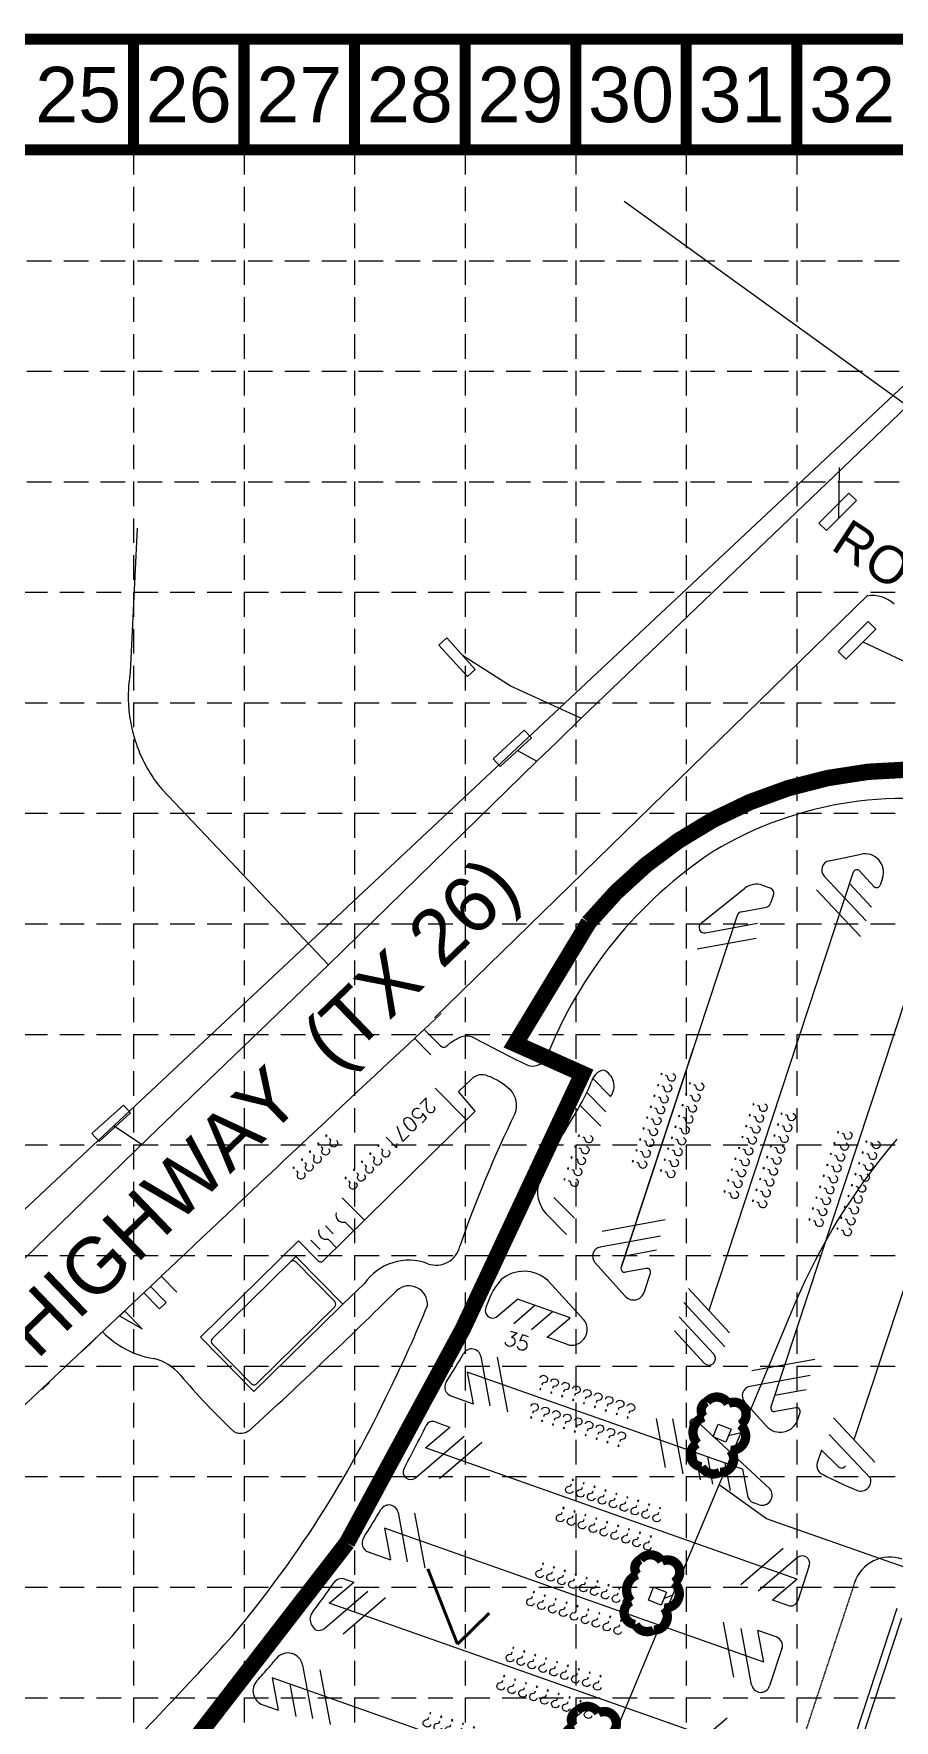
# Model space of a CAD drawing. Header units: inches. Extents: x -611 to 3716, y 461 to 3167.
# Drawn here: x 1087 to 1612, y 2138 to 3167 of the extents above; entities that cross this region are included whole.
import ezdxf
from ezdxf.enums import TextEntityAlignment as Align

# ---------------------------------------------------------------- set-up
doc = ezdxf.new("R2010")
doc.units = ezdxf.units.IN
doc.header["$MEASUREMENT"] = 0
doc.linetypes.add('DASHED', pattern=[0.75, 0.5, -0.25])
doc.linetypes.add('HIDDEN', pattern=[0.375, 0.25, -0.125])
for name, color, linetype in [('BASE', 7, 'Continuous'), ('BOUNDARY', 7, 'Continuous'), ('BUILDING', 4, 'Continuous'), ('GRID', 254, 'HIDDEN'), ('INLET PROTECTION', 5, 'Continuous'), ('LEGEND', 7, 'Continuous'), ('LIMITS OF DISTURBANCE', 1, 'DASHED'), ('PARKING-LOTS', 6, 'Continuous'), ('ROAD', 1, 'Continuous'), ('STORM', 5, 'Continuous'), ('TEXT', 7, 'Continuous')]:
    doc.layers.add(name, color=color, linetype=linetype)
doc.styles.add('simplex', font='SIMPLEX.shx')
doc.styles.get("Standard").update_dxf_attribs({"font": 'ARIAL.TTF'})

# ---------------------------------------------------------------- blocks, each defined once
blk = doc.blocks.new('inlet protection')
at = {"layer": 'LEGEND', "color": 170, "ltscale": 100, "const_width": 9.480976857}
blk.add_lwpolyline([(38.02917008228094, 58.52356190376901, 0.5205670505517462), (38.02917008228094, 58.52356190376901, 0.7651954600696135), (16.58303194181174, 47.72733227750343, 0.4178788784126488), (16.45018155881208, 28.30237705626849, 0.6649002420699669), (40.95814324907765, 24.56110226935417, 0.744833174426672), (68.59977433324396, 22.24033073547483, 0.9756416855879776), (85.81920006688809, 40.02779717956447, 0.5205670505517462), (81.53153503040956, 61.4561512552887, 0.5205670505517462), (65.81009028645572, 60.02759261889643, 0.5402640007904789), (38.02917008228094, 58.52356190376901)], format="xyb", close=True, dxfattribs=at)

msp = doc.modelspace()

# ---------------------------------------------------------------- linework, layer by layer
at = {"layer": 'BASE', "const_width": 6.749999999999972}
for points in [[(-607.1601713331671, 463.9875123155171), (3712.839828666814, 463.9875123155171), (3712.839828666814, 3163.987512315506), (-607.1601713331671, 3163.987512315506)], [(-539.8076052870474, 531.4698358649302), (3645.528406054694, 531.3527811984089), (3645.441172801909, 3096.519805207648), (-538.9570624480966, 3096.597510925556)]]:
    msp.add_lwpolyline(points, close=True, dxfattribs=at)
for points in [[(1147.839828666826, 3096.487512315506), (1147.839828666826, 3163.987512315506)], [(1215.339828666825, 3096.487512315506), (1215.339828666825, 3163.987512315506)], [(1282.839828666825, 3096.487512315506), (1282.839828666825, 3163.987512315506)], [(1350.339828666825, 3096.487512315506), (1350.339828666825, 3163.987512315506)], [(1417.839828666824, 3096.487512315506), (1417.839828666824, 3163.987512315506)], [(1485.339828666824, 3096.487512315506), (1485.339828666824, 3163.987512315506)], [(1552.839828666824, 3096.487512315506), (1552.839828666824, 3163.987512315506)]]:
    msp.add_lwpolyline(points, dxfattribs=at)
at = {"layer": 'BOUNDARY', "color": 7, "linetype": 'DASHED'}
msp.add_ellipse((20010.07366973049, -17500.70527107858), major_axis=(-19384.69154870486, 19384.69154870486), ratio=0.9999999969041022, start_param=-0.03600324702689184, end_param=-0.03548624156848534, dxfattribs=at)
at = {"layer": 'BUILDING', "color": 7}
for p, q in [((1246.92182619921, 2420.832738405153), (1243.6874406165, 2417.649126207099)), ((1246.92182619921, 2420.832738405153), (1275.574335744285, 2391.723268391022)), ((1243.6874406165, 2417.649126207099), (1195.980254057482, 2370.690847030533)), ((1246.896439387806, 2417.623739634193), (1270.773530755018, 2393.365847875776)), ((1273.951195434281, 2390.125608137489), (1221.398378020771, 2338.397764816462)), ((1270.748143943144, 2390.15684910482), (1223.040957384133, 2343.198569929192)), ((1275.592447595724, 2391.69870624733), (1273.951195434281, 2390.125608137489)), ((1195.954867187403, 2367.48184820182), (1219.831958554608, 2343.223956442464)), ((1613.899135242377, 2205.949844493442), (1534.265341280896, 1964.498999426702)), ((1616.757541831599, 2200.127137244323), (1539.967357898166, 1967.298158189247))]:
    msp.add_line(p, q, dxfattribs=at)
for centre, major_axis, ratio, start_param, end_param in [((1245.279246596924, 2416.031933535632), (1.604549629947029, 1.604549629947029), 0.999999999992546, 6.275274377374492, 7.846070705664619), ((1269.15633796319, 2391.774041776283), (1.604549629947146, 1.604549629947145), 0.9999999999924023, 4.704478052074755, 6.27527437737442), ((1197.572060037905, 2369.073654359066), (1.604549629947257, 1.604549629947257), 0.9999999999922626, 1.562885398484892, 3.133681723784839), ((1221.44915140511, 2344.81576259971), (1.604549629947143, 1.604549629947143), 0.9999999999924756, 3.133681723784628, 4.704478052074826)]:
    msp.add_ellipse(centre, major_axis=major_axis, ratio=ratio, start_param=start_param, end_param=end_param, dxfattribs=at)
at = {"layer": 'GRID', "color": 253, "linetype": 'HIDDEN', "ltscale": 60}
for p, q in [((1147.839828666826, 3096.487512315506), (1147.839828666825, 733.6893889135363)), ((1215.339828666825, 3096.487512315506), (1215.339828666825, 733.6893889135363)), ((1282.839828666825, 3096.487512315506), (1282.839828666825, 733.6893889135363)), ((1350.339828666825, 3096.487512315506), (1350.339828666825, 733.6893889135363)), ((1417.839828666824, 3096.487512315506), (1417.839828666824, 733.6893889135363)), ((1485.339828666824, 3096.487512315506), (1485.339828666824, 733.6893889135363)), ((1552.839828666824, 3096.487512315506), (1552.839828666824, 733.6893889135363)), ((-537.1748190026901, 3028.76570677369), (3647.825180997293, 3028.76570677369)), ((-537.1748190026901, 2961.26570677369), (3647.825180997293, 2961.26570677369)), ((-537.1748190026901, 2893.76570677369), (3647.825180997293, 2893.76570677369)), ((-539.6601713331675, 2826.487512315508), (3645.339828666815, 2826.487512315508)), ((-539.6601713331675, 2758.987512315508), (3645.339828666815, 2758.987512315508)), ((-539.6601713331675, 2691.487512315508), (3645.339828666815, 2691.487512315508)), ((-539.6601713331675, 2623.987512315508), (3645.339828666815, 2623.987512315508)), ((-539.6601713331675, 2556.487512315508), (3645.339828666815, 2556.487512315508)), ((-539.6601713331675, 2488.987512315509), (3645.339828666815, 2488.987512315509)), ((-539.6601713331675, 2421.487512315509), (3645.339828666815, 2421.487512315509)), ((-539.6601713331675, 2353.98751231551), (3645.339828666815, 2353.98751231551)), ((-539.6601713331675, 2286.48751231551), (3645.339828666815, 2286.48751231551)), ((-539.6601713331675, 2218.98751231551), (3645.339828666815, 2218.98751231551)), ((-539.6601713331675, 2151.48751231551), (3645.339828666815, 2151.48751231551))]:
    msp.add_line(p, q, dxfattribs=at)
at = {"layer": 'INLET PROTECTION', "color": 7}
for p, q in [((1760.846739425302, 3086.480822602607), (-12.89937792066988, 1424.196523231964)), ((1596.135046588584, 2824.519576478058), (1331.7143631406, 2566.56881190608)), ((1164.992019945377, 2408.789726408701), (-15.30644910020897, 1300.069932955637))]:
    msp.add_line(p, q, dxfattribs=at)
at = {"layer": 'LIMITS OF DISTURBANCE', "color": 1, "ltscale": 60, "const_width": 10}
msp.add_lwpolyline([(1932.332069713754, 2600.561534119326), (1812.478025483826, 2666.465785284061), (1670.420832971002, 2713.634240921274, 0.2752052101703392), (1425.729789564983, 2624.736710626625), (1380.971691540159, 2550.760323417715), (1421.978402290173, 2532.458228470183), (1348.926868527757, 2376.650872407539), (1278.182030386786, 2246.043675827619, -0.06778875382321313), (934.5303009585259, 1875.94888568078)], format="xyb", dxfattribs=at)
at = {"layer": 'PARKING-LOTS', "color": 7}
for p, q in [((1587.253053574428, 2655.41863957061), (1499.049511378329, 2387.984189411933)), ((1644.733607498322, 2655.827257049879), (1536.987889292049, 2329.140639349318)), ((1595.160768004721, 2625.739086209687), (1569.563705986397, 2653.062488717285)), ((1598.332560489604, 2634.24357184512), (1584.972672166691, 2648.50448990187)), ((1591.606722083101, 2616.209668718315), (1564.901841930038, 2644.715603620396)), ((1516.44499705265, 2629.090275350487), (1445.585365715217, 2414.242821268972)), ((1692.809844990974, 2627.7218468796), (1587.685238545328, 2308.98247904263)), ((1497.139755041072, 2618.401413915065), (1528.743893631336, 2624.326217133123)), ((1491.973787148944, 2608.776336225058), (1528.030525002814, 2615.14598042459)), ((1329.406897570241, 2544.065701709382), (1319.518596406846, 2554.111705036027)), ((1445.585365715217, 2414.242821268972), (1489.719576028103, 2548.058401858433)), ((1331.976766680569, 2523.656550330327), (1351.078439631912, 2504.250237068009)), ((1433.066906473645, 2500.524482160647), (1420.518845285269, 2513.15911997418)), ((1436.293102892663, 2509.25407572939), (1424.628810356416, 2520.998847324763)), ((1275.286166296495, 2456.711841784135), (1288.816518075092, 2442.965703116119)), ((1417.06115019492, 2444.213084893954), (1404.513089006537, 2456.847722706548)), ((1277.131833898457, 2441.897577093207), (1282.347746969739, 2436.598478775874)), ((1472.410776107763, 2443.168505091219), (1433.987094792881, 2436.142861147277)), ((1256.184487932376, 2430.831094949218), (1261.755809335672, 2425.170920121164)), ((1265.079048102933, 2439.586028319951), (1269.854466518789, 2434.734449821975)), ((1266.620080936072, 2431.550837622982), (1271.835994008286, 2426.251739304701)), ((1469.598292273044, 2433.394510287615), (1432.768568846222, 2426.66031629528)), ((1467.088304095269, 2424.671752405529), (1447.865747133721, 2421.15697093387)), ((1511.682926213813, 2374.315876632411), (1486.680062191963, 2401.36691298504)), ((1380.043962659189, 2380.008459533297), (1392.976153717525, 2391.071851014371)), ((1508.839940563134, 2365.695900994258), (1483.837076008956, 2392.746937771762)), ((1390.742145126997, 2376.229852618436), (1403.674336122867, 2387.293244037092)), ((1502.155570611184, 2361.231986384376), (1480.994090352226, 2384.126962140229)), ((1359.888088421668, 2359.843209391661), (1365.4814093927, 2329.801133994466)), ((1369.949426862495, 2359.485130608462), (1376.179591801827, 2326.022527020913)), ((1563.81329962353, 2358.066323108197), (1525.389618365921, 2351.040679222958)), ((1519.629607543055, 2290.986914600221), (1351.668144638578, 2350.311042645781)), ((1351.668144638578, 2350.311042645781), (1355.265131988238, 2330.991399480962)), ((1561.000816077572, 2348.292328129535), (1524.171092423979, 2341.55813437374)), ((1558.490827669232, 2339.569570479325), (1539.26827046876, 2336.054789250874)), ((1326.118423464707, 2303.984393755438), (1341.051231426523, 2316.759297891774)), ((1466.869911994763, 2322.05714062363), (1472.463232969587, 2292.015065231099)), ((1476.931250616801, 2321.699061542278), (1483.161415374936, 2288.23645825476)), ((1487.439975623928, 2318.938041113269), (1493.859597842745, 2284.457851339898)), ((1600.333616963065, 2295.359536164382), (1575.270012646619, 2322.354304749029)), ((1319.970327345841, 2285.793923668674), (1349.748796927923, 2311.269178260176)), ((1334.582596872983, 2285.363788921599), (1360.446979150271, 2307.49057159327)), ((1597.755237606567, 2285.631734009026), (1572.562617409538, 2312.202254829937)), ((1552.890027142557, 2223.888475182436), (1326.118423464707, 2303.984393755438)), ((1498.233242908838, 2298.544128250091), (1501.348325315815, 2281.812826632872)), ((1578.35600927889, 2292.341286623521), (1567.812950777764, 2302.646413971085)), ((1508.931425372861, 2294.765521331504), (1512.046507655039, 2278.034219606351)), ((1519.629607543055, 2290.986914600221), (1522.627097184991, 2274.887211844357)), ((1532.63941746046, 2173.283618098643), (1301.171784574043, 2255.038178110809)), ((1301.171784574043, 2255.038178110809), (1304.768771920036, 2235.718534957286)), ((1309.391728419115, 2264.570344917233), (1314.985049386481, 2234.528269531334)), ((1319.453066802222, 2264.212266078151), (1325.683231734088, 2230.749662496296)), ((1544.467550729261, 2242.544752091805), (1518.603168451019, 2220.417969418264)), ((1553.167565750652, 2237.056728494145), (1529.301350912791, 2216.639362511901)), ((1264.636269471596, 2193.940897142344), (1291.007987839227, 2216.501702256625)), ((1267.377614376025, 2209.216917753765), (1282.310422217632, 2221.991821768985)), ((1552.931724367594, 2223.924147021401), (1537.998916412776, 2211.149242879375)), ((1518.739763236301, 2120.435598194501), (1267.377614376025, 2209.216917753765)), ((1275.841787900685, 2190.596312557498), (1301.706170237593, 2212.723095287853)), ((1514.358135235604, 2164.10953013597), (1508.127970183522, 2197.572133595769)), ((1525.223853191097, 2159.431078679032), (1518.826152645294, 2193.793526689407)), ((1532.63941746046, 2173.283618098643), (1529.0424300558, 2192.603261195352)), ((1498.541165646046, 2069.812370308886), (1232.548598231598, 2163.761165661392)), ((1232.548598231598, 2163.761165661392), (1236.246024978556, 2143.902055938931)), ((1251.107731063722, 2171.442900465679), (1257.160485028269, 2138.933183237574)), ((1261.628502257224, 2168.617180090098), (1267.858667258084, 2135.154576564975)), ((1243.246780460928, 2159.982558986919), (1246.944207445426, 2140.123449024077)), ((1510.359202451454, 2139.127733455601), (1484.494820107563, 2117.000950732814))]:
    msp.add_line(p, q, dxfattribs=at)
for centre, major_axis, ratio, start_param, end_param in [((1275.963366003742, 2446.31947062968), (3.234073256775329, 3.234073256775329), 0.9999999999923717, 2.082031511691502, 4.185331936794743), ((1265.451613040813, 2435.972731158519), (3.234073256234091, 3.234073256234091), 0.9999999999924828, 2.082031511858631, 4.18533193696201), ((1580.075812487213, 2294.451887086054), (1.925143774068056, 1.925143774068056), 0.9999999999925663, 3.243265909862661, 4.992578906989905)]:
    msp.add_ellipse(centre, major_axis=major_axis, ratio=ratio, start_param=start_param, end_param=end_param, dxfattribs=at)
at = {"layer": 'ROAD', "color": 7}
for p, q in [((1572.548803491105, 2662.495074451287), (1592.024687606931, 2666.54490723147)), ((1531.709080711077, 2647.554829385848), (1536.364863924121, 2646.019288399089)), ((1599.906208194797, 2646.820785252479), (1591.064058813537, 2656.25927480538)), ((1605.109519179545, 2651.882911415003), (1603.717213488436, 2647.661420555364)), ((1494.392988485203, 2624.410154839585), (1521.090044029488, 2645.657385293043)), ((1538.531234811029, 2641.720678098103), (1536.805821031413, 2636.489197755993)), ((1519.050312466118, 2631.369639269324), (1534.20050537902, 2634.209834080366)), ((1335.067072279676, 2549.637022999411), (1325.331632868098, 2559.527726680353)), ((1346.252569942579, 2521.615611080864), (1354.218648431479, 2529.182754916229)), ((1439.145854286939, 2518.544661086899), (1428.221100879623, 2529.544790785752)), ((1356.436688848911, 2509.524372492255), (1346.252569942579, 2521.615611080864)), ((1356.436688848911, 2509.524372492255), (1263.750030231284, 2418.292708982325)), ((1412.235501009157, 2434.403413608173), (1399.687439583712, 2447.038051662082)), ((1248.602485602187, 2430.447041493096), (1188.766353290355, 2371.550216745861)), ((1248.602485602187, 2430.447041493096), (1260.541031163767, 2418.318095737859)), ((1429.556377196053, 2417.302628996054), (1448.03550962395, 2396.596136723707)), ((1460.870820345657, 2413.626139901053), (1448.148504319169, 2411.299906101534)), ((1459.579555408028, 2398.996616087385), (1463.433958938834, 2410.683224736519)), ((1167.808857547199, 2392.841950126984), (1158.229819112575, 2402.573758492732)), ((1174.277628653505, 2399.209174469099), (1164.698590218874, 2408.940982833908)), ((1288.855727624039, 2404.411216958435), (1275.592447595724, 2391.69870624733)), ((1400.988279017834, 2406.029813441449), (1422.670555643348, 2382.40647665028)), ((1163.765875570464, 2388.862434880577), (1154.110782812333, 2398.671510510909)), ((1167.808857547199, 2392.841950126984), (1163.765875570464, 2388.862434880577)), ((1369.345780261292, 2383.787066502066), (1382.277971487718, 2394.850457687909)), ((1414.372518344745, 2383.51463737019), (1382.277971487718, 2394.850457687909)), ((1139.275734456914, 2384.603827666922), (1153.258621487656, 2376.703828085346)), ((1153.258621487656, 2376.703828085346), (1142.488862536867, 2387.645347002936)), ((1400.435231016839, 2371.591393449075), (1414.372518344745, 2383.51463737019)), ((1188.766353290355, 2371.550216745861), (1221.398378020771, 2338.397764816462)), ((1413.87304664542, 2366.845145789453), (1400.435231016839, 2371.591393449075)), ((1496.325724392542, 2355.843547404118), (1478.151104279137, 2375.506987052844)), ((1341.641252879862, 2335.803364919476), (1355.265131988238, 2330.991399480962)), ((1520.958900769092, 2332.200447071735), (1534.204100819279, 2317.358752991589)), ((1552.273343918697, 2328.523957976734), (1539.55102795466, 2326.197724237755)), ((1332.048384867418, 2319.939110754676), (1341.051231426523, 2316.759297891774)), ((1491.217035774198, 2321.014217530632), (1536.323132043404, 2279.020839094881)), ((1553.444177065748, 2321.35955170367), (1554.836482515659, 2325.581042815925)), ((1567.812950777764, 2302.646413971085), (1565.285167238666, 2294.982137085842)), ((1529.862716720109, 2269.323387758786), (1526.314894164065, 2270.576481591426)), ((1291.144893049662, 2240.530500154478), (1304.768771920036, 2235.718534957286)), ((1560.427791205931, 2232.186651097811), (1553.324730674728, 2210.650066821639)), ((1276.824553253387, 2223.929435287872), (1282.310422217632, 2221.991821768985)), ((1547.5033004235, 2207.792286744881), (1537.998916412776, 2211.149242879375)), ((1259.059169038785, 2192.9025363975), (1256.634533863225, 2196.295891043178)), ((1540.221923469245, 2188.65465495157), (1529.0424300558, 2192.603261195352)), ((1543.720104803559, 2181.528697300919), (1536.188438481402, 2158.692573300035)), ((1226.879458472798, 2147.210334835387), (1236.246024978556, 2143.902055938931))]:
    msp.add_line(p, q, dxfattribs=at)
at = {"layer": 'ROAD', "color": 7, "linetype": 'HIDDEN', "ltscale": 2}
msp.add_line((1588.06158632814, 2221.791370490314), (1471.470067579197, 1868.284154212372), dxfattribs=at)
at = {"layer": 'ROAD', "color": 7}
for centre, major_axis, ratio, start_param, end_param in [((1599.043583188445, 2804.722064469614), (13.88542556538246, 13.88542556538246), 0.9999999999924842, 0.04481048506028133, 0.9571376279321161), ((1617.876233195624, 2475.77578744704), (1.778048719435945, 224.680308485519), 0.999999999519499, -0.243107211931257, 0.5510190305568199), ((1650.136694291135, 2443.837272668896), (2.129069853057363, 268.9235399042293), 0.999999999519496, 0.5923557360687037, 1.204090406088482), ((1594.334549701725, 2655.436643909636), (0.0901951586065028, 11.34552073033291), 0.9999999995195382, 4.40175912475715, 6.496154226011463), ((1573.703734488507, 2656.940942969172), (4.011374074867824, 4.011374074867824), 0.9999999999924959, 0.990417402192928, 3.108982804796877), ((1589.408047428659, 2654.707893211918), (1.60454962994723, 1.60454962994723), 0.9999999999923989, 6.25057545838667, 8.320800261661049), ((1528.155348348193, 2636.779860268467), (8.02274814973624, 8.02274814973624), 0.9999999999923856, 0.4668186270855652, 1.457612180004995), ((1601.562219703169, 2648.372166967032), (1.604549629947446, 1.604549629947446), 0.999999999992265, 3.108982804797018, 5.179207608071012), ((1533.573330317365, 2637.555317344204), (2.406824444920754, 2.406824444920754), 0.9999999999925139, 4.112309038402732, 5.179207608071027), ((1535.298744096974, 2642.786797685373), (2.406824444921019, 2.406824444921019), 0.9999999999922672, 5.179207608071182, 6.750003934265188), ((1519.677487703777, 2628.024155701742), (2.406824444921128, 2.406824444921128), 0.9999999999921628, 0.9707163848131274, 2.037614954481347), ((1496.512579971496, 2621.746897186476), (2.406824444920529, 2.406824444920529), 0.9999999999925018, 1.457612180005044, 4.112309038402762), ((20010.0741618767, -17500.70513230042), (252.0045097497473, 27412.93562902424), 0.9999999995195616, 0.7591045846971745, 0.7671360967573033), ((1351.280694913104, 2544.426570603681), (7.718728942935845, 7.718728942935845), 0.9999999999923866, 0.3284406170758185, 1.400279129333859), ((1754.930672621826, 3293.665725172063), (6.910726342256969, 840.1171243095105), 0.9999999995192637, 2.655172831360052, 2.697194653057688), ((1337.31159716305, 2551.565771385267), (2.092601525453357, 2.092601525453357), 0.999999999992511, 3.066070182400063, 4.388854012152517), ((1355.267646748256, 2531.810644770569), (16.87318219759806, 16.87318219759806), 0.9999999999925293, 1.230965702664409, 1.556912404906718), ((1391.621074343454, 2546.357845918918), (6.508934622828158, 6.508934622828158), 0.999999999992379, 3.464344939462174, 5.034628045968573), ((1436.729953760007, 2525.450769649712), (6.676884971368136, 6.676884971368136), 0.9999999999924668, 0.9781217274970991, 2.122412967655112), ((1430.629583090923, 2524.95890032734), (7.53887724182005, 7.53887724182005), 0.9999999999924339, 4.852257378388131, 6.654283181548555), ((1360.513301695438, 2523.180926951671), (6.149983684225206, 6.149983684225206), 0.9999999999924882, 0.3461669043287495, 1.594605574300119), ((1349.915862429559, 2492.565849229773), (29.03115398495478, 29.03115398495478), 0.9999999999923866, 0.02620743725115542, 0.4297436506493176), ((1319.413833470584, 2571.160456099042), (0.9313554704173082, 116.5569002083943), 0.9999999995194406, 4.151745351487483, 4.337721713066608), ((1368.226573096069, 2513.150402676457), (9.580940520546267, 9.580940520546267), 0.9999999999923663, 5.140439539670953, 6.243912226230417), ((2034.081028200128, 2188.538155564099), (5.756360075383224, 727.2582903312161), 0.999999999519491, 1.123313076960527, 1.244397169901562), ((1677.068369475857, 2344.429407627281), (2.401569794340639, 306.8973771084064), 0.9999999995195592, 1.014999818682603, 1.169255205209345), ((1414.274127084399, 2460.365996549516), (0.155827944808026, 19.75806885852798), 0.9999999995194291, 1.258389980468271, 2.319019078900393), ((1316.014260033889, 2385.511336314462), (0.2619001342173489, 33.0865951716035), 0.9999999995194824, -0.3500230788894467, 0.970736376284524), ((1332.644845021419, 2430.391258971582), (0.1167676779495876, 14.77454489023846), 0.9999999995194881, 2.80149735215779, 4.500825897973886), ((1433.788930763137, 2421.079894526603), (4.01137407486767, 4.011374074867669), 0.9999999999925318, 0.9662471037528915, 3.084812504816879), ((1262.158224013799, 2419.909901895108), (1.604549629947144, 1.604549629947144), 0.9999999999924041, 3.133681723784627, 4.704478052074755), ((1386.24302198325, 2390.295168546831), (0.1703084383561943, 21.56322446690978), 0.9999999995195551, -0.7450513019178681, 0.723652988764492), ((1447.740359678872, 2413.532074558236), (1.604549629947266, 1.604549629947266), 0.999999999992209, 2.037614954481387, 4.107839757342896), ((1461.278965154506, 2411.393971148178), (1.6045496299474, 1.6045496299474), 0.9999999999922875, 5.179207608071243, 7.249432410932616), ((-890.9707588622445, 4626.864265382802), (24.11000221041825, 3129.829756358567), 0.9999999995194914, 3.889015899571834, 3.928580542889781), ((1316.082808245145, 2391.73659865527), (0.08884404297073838, 11.25485404017132), 0.9999999995195048, 4.653198066132828, 7.01273162972039), ((1407.916545580161, 2376.512794180169), (0.372544132904287, 46.75952103985448), 0.9999999995194249, 0.8807139518397444, 1.334307627177697), ((1453.1145739907, 2401.128855259963), (4.813648889841317, 4.813648889841317), 0.999999999992413, 3.084812504816988, 5.179207608071156), ((689.4983627706112, 2646.385736373798), (5.400307177764724, 687.0290906686399), 0.9999999995195494, 4.256999780085576, 4.339367280000054), ((20010.07402965873, -17500.70531718437), (19384.69193268842, 19384.69193268842), 0.9999999903032897, 1.54446438526288, 1.544625504197794), ((1367.254053362029, 2388.008963281931), (3.331646424772904, 3.331646424772904), 0.9999999999923127, 2.394126998366985, 4.386989564506409), ((1415.29773059126, 2376.307185073913), (0.07556283958061209, 9.568395780787586), 0.999999999519474, 3.000043818927075, 5.411433147023409), ((20010.07433072666, -17500.70498007767), (19384.69172919088, 19384.69172919088), 0.9999999994466255, 1.545335411693818, 1.545779202175114), ((1169.44050153877, 2414.0106765234), (0.4462489605407704, 56.21849197331922), 0.9999999995194715, 2.348102941700865, 2.982017785127834), ((1153.454022074881, 2329.375236262535), (21.17184008011695, 21.17184008011695), 0.9999999999924472, 6.198258757819167, 6.84588778669927), ((735.8556550770296, 2724.381520976541), (5.995908375275916, 712.7260200927166), 0.9999999995192355, 4.158150807778449, 4.18694248718805), ((1354.310987747541, 2358.804848884412), (4.011374074867704, 4.011374074867704), 0.9999999999924187, 5.681862433769085, 8.105520861085411), ((1499.240647472988, 2358.537766864428), (2.806741454870175, 2.806741454870174), 0.9999999999924238, 3.10226579791952, 6.243858451509313), ((1493.922968320974, 2616.84170058173), (3.278717897859745, 415.64188340702), 0.9999999995194924, 2.27992648282446, 2.394728105136664), ((20010.0748430942, -17500.70446373467), (19384.69187637683, 19384.69187637683), 0.9999999911338938, 1.54677189646916, 1.547000415280793), ((685.3592946236433, 2629.108655987449), (5.406088231157653, 683.2305668121817), 0.999999999519495, 4.021010589836662, 4.282383136452765), ((1343.530556153347, 2341.152456218212), (4.011374074867939, 4.011374074867938), 0.9999999999924478, 1.793543874489805, 3.587467331088053), ((1525.191454277972, 2335.977712544528), (4.01137407486796, 4.011374074867959), 0.9999999999923634, 0.9662471037529451, 3.084812504817016), ((1539.142883314363, 2328.429892694456), (1.604549629947037, 1.604549629947037), 0.9999999999925159, 2.037614954481351, 4.107839757342752), ((1552.681488668402, 2326.29178916611), (1.604549629947341, 1.604549629947341), 0.9999999999921372, 5.179207608070993, 7.249432410932759), ((685.3592950782771, 2629.108656507716), (5.552722362298756, 712.7296106577071), 0.9999999995195841, 4.226556029971248, 4.267929410077613), ((1330.53694212378, 2315.65983779123), (3.209099259894704, 3.209099259894704), 0.9999999999923076, 0.445874677498299, 1.903944293433441), ((1489.670815850051, 2319.353385451915), (1.604549629947384, 1.604549629947383), 0.9999999999921672, 0.03572230208135931, 2.540269780179196), ((1542.669207893462, 2324.913284007151), (0.0894283290793111, 11.34552680059496), 0.9999999995194578, 2.307296432392769, 4.401691536028611), ((1213.381722003581, 2321.475048955111), (6.034438073446521, 6.03443807344652), 0.99999999999235, 3.408737856403242, 4.622668835522379), ((1317.020089581741, 2289.242507883905), (3.209099259894271, 3.209099259894271), 0.9999999999923325, 1.862570913315512, 4.634664880247949), ((1570.6726519173, 2293.205270785949), (4.011374074868166, 4.011374074868166), 0.9999999999923448, 2.037614954481365, 3.608411280675356), ((1662.658393838574, 2460.688304534312), (1.6311650859141, 196.6544739104438), 0.9999999995191677, 2.652908030202704, 2.769197909961268), ((1531.678628746194, 2275.114313314981), (4.291407406387901, 4.291407406387901), 0.999999999992362, 3.623123370805181, 6.197095846701688), ((1591.849442066249, 2283.846243552046), (4.36270548500687, 4.362705485006868), 0.999999999992325, 3.551513636510537, 5.791378817697243), ((685.3592950782771, 2629.108656507716), (4.580054209343982, 712.7365247665286), 0.9999999995202585, 4.156164289499952, 4.184955968909615), ((1303.814627916393, 2263.531984118482), (4.011374074867664, 4.011374074867664), 0.9999999999924264, 5.681862433769011, 8.105520861085502), ((1528.204197675529, 2275.925572646022), (4.011374074867979, 4.011374074867979), 0.9999999999924692, 2.540269780179316, 3.587467331088045), ((1293.034196385114, 2245.879591511879), (4.011374074867883, 4.011374074867883), 0.99999999999242, 1.793543874489888, 3.587467331088038), ((1556.117803457017, 2233.608144221154), (3.209099259894288, 3.209099259894288), 0.9999999999923899, 5.179207608071189, 7.776257533837673), ((1609.611524734201, 2214.683905941082), (0.1794566036768635, 22.69104886433534), 0.999999999519477, -0.3316149550971128, 1.260125322179753), ((1274.935249969134, 2218.580343992977), (4.011374074867925, 4.011374074867925), 0.9999999999924528, 0.4458746774982584, 1.747948555540683), ((685.3592950782771, 2629.108656507716), (5.79630164634274, 712.7276713594118), 0.9999999995194286, 4.079696701123641, 4.112275428210374), ((1549.014743097681, 2212.071559652538), (3.209099259894713, 3.209099259894713), 0.9999999999923584, 3.587467331088105, 5.179207608071081), ((1261.250273309069, 2199.593950003841), (4.011374074867884, 4.011374074867883), 0.9999999999924458, 1.715369828449015, 2.976602091217986), ((1260.948472549793, 2198.251627453978), (4.011374074868761, 4.011374074868761), 0.9999999999923016, 3.587467331088137, 4.634664880247798), ((-897.6957241388493, 4092.763811184102), (21.25213277042381, 2838.604073329036), 0.9999999995195296, 3.941581805135246, 3.984940899058359), ((1538.33262012918, 2183.305563604534), (4.011374074868026, 4.011374074868026), 0.999999999992418, 5.179207608071112, 6.729059984677794), ((685.3592950782771, 2629.108656507716), (503.9912352404679, 503.9912352404679), 0.9999999999878844, 4.797752799026352, 4.80804432957543), ((1242.184370234126, 2169.78152314243), (6.418198519788771, 6.41819851978877), 0.9999999999924063, 5.681862433769115, 7.949636983165666), ((-897.6957303034274, 4092.76380474949), (-2028.111587527548, 2028.111587527548), 0.9999999999719396, 3.188451864622198, 3.192237907017402), ((1229.902343960038, 2155.768880757584), (6.418198519789016, 6.418198519789015), 0.9999999999923712, 1.617655537825661, 3.587467331088043), ((1530.800953744094, 2160.469439542175), (4.011374074868003, 4.011374074868002), 0.9999999999924655, 2.540269780179314, 5.179207608071118)]:
    msp.add_ellipse(centre, major_axis=major_axis, ratio=ratio, start_param=start_param, end_param=end_param, dxfattribs=at)
at = {"layer": 'STORM', "color": 5}
for p, q in [((1447.458318883641, 3065.08368299987), (1620.35328494739, 2940.159213187436)), ((1576.037048086728, 2897.746763089111), (1620.35328494739, 2940.159213187436)), ((1421.094791011277, 2749.460570686665), (1576.037048086728, 2897.746763089111)), ((1578.414963062591, 2871.633056700572), (1578.864179063792, 2902.461472729563)), ((1406.224716139586, 2734.849658779237), (1421.094791011277, 2749.460570686665)), ((1382.229768535377, 2729.821763501248), (1394.181157303736, 2723.229566940252)), ((1394.181157303736, 2723.229566940252), (1406.224716139586, 2734.849658779237)), ((1267.017480636093, 2599.00099825038), (1394.181157303736, 2723.229566940252)), ((1156.720584160832, 2492.892421244294), (1267.017480636093, 2599.00099825038)), ((868.0501655453407, 2212.832771651519), (1156.720584160832, 2492.892421244294)), ((1152.84501361919, 2489.35690309709), (1136.067036363158, 2500.468731630564)), ((1505.384341947523, 2281.522278904413), (1518.741205960301, 2313.420590934773)), ((1511.131925953341, 2311.553574932237), (1518.741205960301, 2313.420590934773)), ((1477.219733921134, 2214.260974842553), (1505.384341947523, 2281.522278904413)), ((1439.384149885991, 2123.903910758403), (1477.219733921134, 2214.260974842553)), ((1471.645141916139, 2212.055790840146), (1477.219733921134, 2214.260974842553))]:
    msp.add_line(p, q, dxfattribs=at)
at = {"layer": 'STORM'}
for points in [[(1566.327946786177, 2868.628264059213), (1584.629293252481, 2886.9338126627), (1589.202802312474, 2882.361353476321), (1570.901455846171, 2864.055804872834)], [(1578.084612563345, 2790.140706305889), (1596.385959029648, 2808.446254909376), (1600.959468089642, 2803.873795722997), (1582.658121623338, 2785.56824711951)], [(1339.133918817851, 2798.467717341634), (1356.543625161347, 2779.312182444704), (1351.757753167134, 2774.96249310086), (1334.348046823638, 2794.118027997791)], [(1367.368902406323, 2724.676185518603), (1386.382525483104, 2742.240767200168), (1390.770909311182, 2737.4903508489), (1371.757286234401, 2719.925769167334)], [(1122.494875176267, 2495.926261080952), (1141.694920642207, 2513.286867241457), (1146.032342660082, 2508.489874603168), (1126.832297194142, 2491.129268442663)], [(1512.68340104285, 2315.421359350403), (1509.564032951625, 2307.577566509564), (1501.725166863085, 2310.69497530019), (1504.844534954311, 2318.538768140097)], [(1473.209081677509, 2215.872250234206), (1470.089713586283, 2208.028457393368), (1462.250847497744, 2211.145866183993), (1465.37021558897, 2218.9896590239)]]:
    msp.add_lwpolyline(points, close=True, dxfattribs=at)
at = {"layer": 'STORM', "color": 5}
for points in [[(1150.140803182205, 2865.529639655232), (1145.900854893452, 2777.587611108837), (1145.571182768856, 2775.471183898711), (1145.364546252591, 2773.935464544254), (1145.184808891292, 2772.396407931399), (1145.031866318343, 2770.854460181354), (1144.905933962314, 2769.310081409144), (1144.806978546786, 2767.763767077981), (1144.735000883809, 2766.215901269502), (1144.690055084834, 2764.667013089143), (1144.672131568104, 2763.117614450206), (1144.681286239115, 2761.568138471367), (1144.717446726774, 2760.019031875418), (1144.780659141025, 2758.470823620844), (1144.870875257379, 2756.923952880872), (1144.988062694749, 2755.378867128563), (1145.132219872456, 2753.836078422299), (1145.303266420656, 2752.296033339833), (1145.501153813631, 2750.759187050749), (1145.725848774962, 2749.226035018258), (1145.977285733736, 2747.697088104109), (1146.255330426112, 2746.172679857906), (1146.55997102552, 2744.653442166347), (1146.891073416466, 2743.139700577556), (1147.248499145194, 2741.632012598063), (1147.632242221642, 2740.130698174239), (1148.042090256769, 2738.636417444206), (1148.478061858077, 2737.149458807894), (1148.939739068676, 2735.670350538464), (1149.427249479807, 2734.199543100032), (1149.940330401879, 2732.737391641263), (1150.478970606167, 2731.284496054194), (1151.042716335184, 2729.841159906644), (1151.631620648444, 2728.407968289008), (1152.245421903725, 2726.98522036025), (1152.884047728073, 2725.573362843124), (1153.547168299553, 2724.172917658762), (1154.234648453422, 2722.784266345882), (1154.946224303131, 2721.407828035921), (1155.681761432815, 2720.043944277101), (1156.440929269299, 2718.693176982867), (1157.223593850093, 2717.355843699951), (1158.029490835326, 2716.032387558487), (1158.858348937026, 2714.723195552999), (1159.709929457892, 2713.428623279297), (1160.583943468403, 2712.149145414104), (1161.480200262343, 2710.885118448578), (1162.398372712223, 2709.636920329828), (1163.338133237771, 2708.404952999938), (1164.299219148069, 2707.189571603821), (1165.281560318303, 2705.991102887175), (1267.017480636093, 2599.00099825038)], [(1593.189534669051, 2796.107566452229), (1667.509654098445, 2761.165551352744), (1680.768726111179, 2755.157543345784), (1909.351894323503, 2598.271087199879)], [(1348.764343415537, 2787.940382173003), (1378.333773767502, 2768.99391440783), (1421.094791011277, 2749.460570686665)], [(1518.741205960301, 2313.420590934773), (1547.304853987203, 2381.634798998442), (1552.390421991026, 2393.887335009371), (1555.183317994022, 2400.158191016373), (1558.085141996176, 2406.379375022334), (1561.095317999156, 2412.548967027535), (1564.212630002548, 2418.665063032378), (1567.43618200512, 2424.725807038565), (1570.76507800843, 2430.729383043443), (1574.198166011156, 2436.673903049399), (1577.734550015324, 2442.557671054696), (1581.373014018194, 2448.378791059797), (1585.112590022174, 2454.135527066384), (1588.952022025151, 2459.826151070614), (1592.890198029367, 2465.448871077468), (1596.925910032609, 2471.001959081237), (1601.057878037238, 2476.483823087496), (1605.284942040009, 2481.892783092764), (1609.605718044353, 2487.227055097428), (1614.018966049211, 2492.48522310095)], [(1634.650198068259, 2225.622246852574), (1534.365589974237, 2260.796014885847), (1505.384341947523, 2281.522278904413)]]:
    msp.add_lwpolyline(points, dxfattribs=at)

# ---------------------------------------------------------------- block references
at = {"layer": 'INLET PROTECTION', "xscale": 0.6000000001886162, "yscale": 0.599999999627471, "zscale": 0.6, "rotation": 73.53291728085007}
for p in [(1519.357736073653, 2274.85828350141), (1478.849051058976, 2178.573943659955), (1440.164213111377, 2086.028140272306)]:
    msp.add_blockref('inlet protection', p, dxfattribs=at)

# ---------------------------------------------------------------- texts
at = {"color": 7}
msp.add_text('GRAPEVINE HIGHWAY  (TX 26)', height=34.03763772245134, rotation=43.92908328417612, dxfattribs=at).set_placement((879.468495876885, 2155.729376672313))
at = {"layer": 'BASE'}
for s, p in [('25', (1114.089828666826, 3130.237512315506)), ('26', (1181.589828666825, 3130.237512315506)), ('27', (1249.089828666825, 3130.237512315506)), ('28', (1316.589828666825, 3130.237512315506)), ('29', (1384.089828666825, 3130.237512315506)), ('30', (1451.589828666824, 3130.237512315506)), ('31', (1519.089828666824, 3130.237512315506)), ('32', (1586.589828666823, 3130.237512315506))]:
    msp.add_text(s, height=33.74999999999986, dxfattribs=at).set_placement(p, align=Align.MIDDLE_CENTER)
at = {"layer": 'TEXT', "color": 7}
msp.add_text('ROGER LINE DRIVE', height=22.69175848690545, rotation=326.7401237849386, dxfattribs=at).set_placement((1572.727015125542, 2853.125423345935))
at = {"layer": 'TEXT', "color": 7, "style": 'simplex'}
for s, height, rotation, oblique, p in [('?????????', 9.076703390880631, 251.7467371318533, 1.601961426409583e-08, (1470.950674259254, 2535.723730065417)), ('?????????', 9.076703390880631, 251.7467371318574, 1.602378715183791e-08, (1488.190625094782, 2530.037758339521)), ('25071?????', 9.076703392653465, 224.5467371239113, 2.752136510314126e-08, (1327.337312303658, 2518.573528327149)), ('?????????', 9.076703390880416, 251.7467371318655, 1.603233648282168e-08, (1526.980514507666, 2517.244321758808)), ('?????????', 9.076703390880631, 251.7467371318574, 1.602378715183791e-08, (1544.220465222053, 2511.558349912742)), ('?????', 9.076703392653465, 224.5467371239204, 2.753042332287407e-08, (1267.842427747292, 2497.432602804355)), ('?????', 9.076703390880775, 251.7467371318452, 1.601427093223097e-08, (1420.427805122642, 2498.022182507502)), ('?????????', 9.076703390880558, 251.7467371318533, 1.602282026321474e-08, (1578.700366888862, 2500.186406458166)), ('?????????', 9.076703390880558, 251.7467371318533, 1.602282026321474e-08, (1595.940317662878, 2494.500434671723)), ('35', 9.076703394437882, 341.994681124175, 359.999999984179, (1373.278780662339, 2367.359261710254)), ('?????????', 9.076703394438315, 341.9946811241956, 359.9999999841987, (1392.794391437365, 2340.592186419453)), ('?????????', 9.076703394437882, 341.994681124171, 359.999999984175, (1387.183077366893, 2323.327791581632)), ('?????????', 9.076703394437882, 161.994681124175, 359.999999984179, (1472.751959114796, 2266.626507376482)), ('?????????', 9.07670339443745, 161.9946811241504, 359.9999999841553, (1467.140645340507, 2249.362112352276)), ('7', 45.38351696326797, 224.5467371239388, 2.754965931758756e-08, (1337.322712194897, 2239.670411734259)), ('?????????', 9.076703394437882, 161.994681124171, 359.999999984175, (1454.614646343187, 2215.275231925668)), ('?????????', 9.076703394437882, 161.994681124175, 359.999999984179, (1449.003332209779, 2198.010837025432)), ('?????????', 9.076703394437882, 161.994681124171, 359.999999984175, (1436.477333162638, 2163.92395653255)), ('?????????', 9.076703394437882, 161.994681124171, 359.999999984175, (1430.866019091219, 2146.659561693797)), ('?????????', 9.07670339443745, 161.9946811241425, 359.9999999841473, (1385.79915428722, 2124.066141975885))]:
    msp.add_text(s, height=height, rotation=rotation, dxfattribs=dict(at, oblique=oblique)).set_placement(p)

doc.saveas('drawing.dxf')
